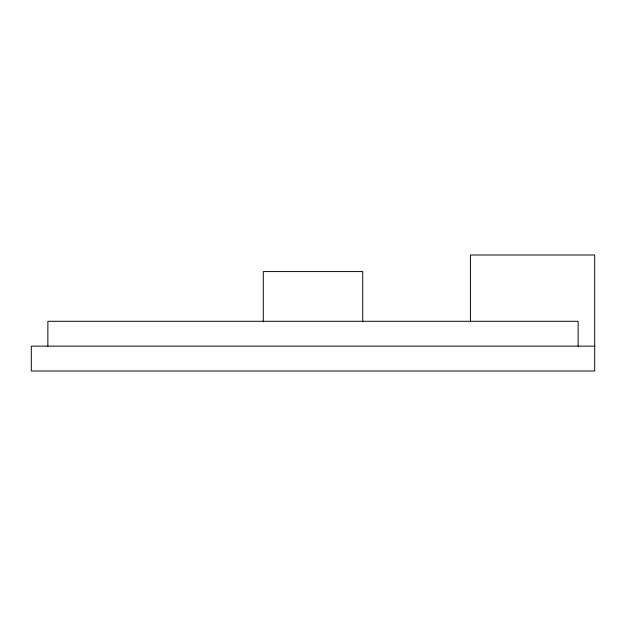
<?xml version="1.0" encoding="UTF-8"?>
<svg xmlns="http://www.w3.org/2000/svg" width="626" height="626" viewBox="0 0 626 626"><rect width="100%" height="100%" fill="white"/><g stroke="black" fill="none" stroke-linecap="round" stroke-linejoin="round"><path stroke-width="0.94" d="M594.7 346.139L31.3 346.139L31.3 370.999L594.7 370.999L594.7 255.001L470.423 255.001L470.423 321.905M578.127 346.139L578.127 321.287L47.873 321.287L47.873 346.139M362.712 321.928L362.712 271.574L263.288 271.574L263.288 321.928"/></g></svg>
